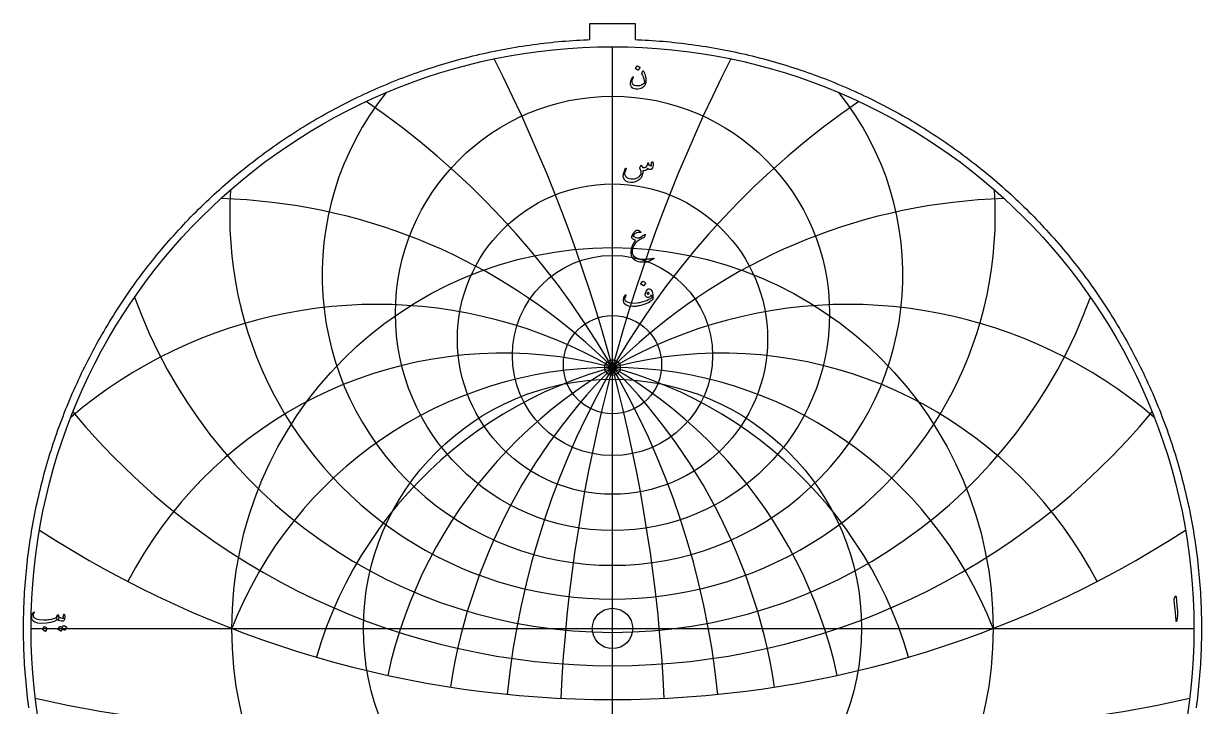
# Model space of a CAD drawing. Header units: millimetres. Extents: x -40.9 to 40.9, y -40.9 to 41.9.
# Drawn here: x -40.9 to 40.9, y -5.4 to 41.9 of the extents above; entities that cross this region are included whole.
import ezdxf

# ---------------------------------------------------------------- set-up
doc = ezdxf.new("R2010")
doc.units = ezdxf.units.MM
for name, color, linetype in [('CUT_INNER', 6, 'Continuous'), ('CUT_OUTER', 1, 'Continuous'), ('ENGRAVE', 7, 'Continuous'), ('ENGRAVE_FINE', 8, 'Continuous'), ('TEXT', 5, 'Continuous')]:
    doc.layers.add(name, color=color, linetype=linetype)

msp = doc.modelspace()

# ---------------------------------------------------------------- linework, layer by layer
at = {"layer": 'CUT_INNER'}
msp.add_circle((0, 0), 1.4, dxfattribs=at)
at = {"layer": 'CUT_OUTER'}
msp.add_lwpolyline([(-40.4784, -5.4976), (-40.5113, -5.2491), (-40.5428, -5.0005), (-40.5727, -4.7516), (-40.6011, -4.5026), (-40.628, -4.2534), (-40.6533, -4.004), (-40.6771, -3.7545), (-40.6994, -3.5048), (-40.7201, -3.255), (-40.7393, -3.0051), (-40.757, -2.7551), (-40.7731, -2.505), (-40.7877, -2.2547), (-40.8008, -2.0044), (-40.8123, -1.754), (-40.8223, -1.5036), (-40.8308, -1.2531), (-40.8377, -1.0025), (-40.8431, -0.7519), (-40.8469, -0.5013), (-40.8492, -0.2507), (-40.85, 0), (-40.8492, 0.2507), (-40.8469, 0.5013), (-40.8431, 0.7519), (-40.8377, 1.0025), (-40.8308, 1.2531), (-40.8223, 1.5036), (-40.8123, 1.754), (-40.8008, 2.0044), (-40.7877, 2.2547), (-40.7731, 2.505), (-40.757, 2.7551), (-40.7393, 3.0051), (-40.7201, 3.255), (-40.6994, 3.5048), (-40.6771, 3.7545), (-40.6533, 4.004), (-40.628, 4.2534), (-40.6011, 4.5026), (-40.5727, 4.7516), (-40.5428, 5.0005), (-40.5113, 5.2491), (-40.4784, 5.4976), (-40.4439, 5.7459), (-40.4079, 5.9939), (-40.3703, 6.2418), (-40.3313, 6.4894), (-40.2907, 6.7367), (-40.2486, 6.9838), (-40.205, 7.2306), (-40.1599, 7.4772), (-40.1132, 7.7235), (-40.0651, 7.9694), (-40.0154, 8.2151), (-39.9643, 8.4605), (-39.9116, 8.7056), (-39.8574, 8.9503), (-39.8018, 9.1947), (-39.7446, 9.4387), (-39.6859, 9.6824), (-39.6258, 9.9257), (-39.5641, 10.1687), (-39.501, 10.4113), (-39.4364, 10.6534), (-39.3703, 10.8952), (-39.3027, 11.1366), (-39.2336, 11.3775), (-39.163, 11.618), (-39.091, 11.8581), (-39.0175, 12.0978), (-38.9426, 12.3369), (-38.8661, 12.5757), (-38.7882, 12.8139), (-38.7089, 13.0517), (-38.6281, 13.2889), (-38.5458, 13.5257), (-38.4621, 13.762), (-38.3769, 13.9977), (-38.2903, 14.2329), (-38.2022, 14.4676), (-38.1128, 14.7017), (-38.0218, 14.9353), (-37.9295, 15.1683), (-37.8357, 15.4008), (-37.7405, 15.6326), (-37.6438, 15.8639), (-37.5458, 16.0946), (-37.4463, 16.3246), (-37.3455, 16.5541), (-37.2432, 16.7829), (-37.1395, 17.0111), (-37.0344, 17.2387), (-36.928, 17.4656), (-36.8201, 17.6919), (-36.7109, 17.9175), (-36.6002, 18.1424), (-36.4882, 18.3666), (-36.3748, 18.5902), (-36.2601, 18.813), (-36.144, 19.0351), (-36.0265, 19.2566), (-35.9076, 19.4772), (-35.7875, 19.6972), (-35.6659, 19.9164), (-35.5431, 20.1349), (-35.4188, 20.3526), (-35.2933, 20.5695), (-35.1664, 20.7857), (-35.0382, 21.0011), (-34.9087, 21.2157), (-34.7779, 21.4295), (-34.6457, 21.6425), (-34.5123, 21.8547), (-34.3775, 22.066), (-34.2415, 22.2765), (-34.1041, 22.4862), (-33.9655, 22.695), (-33.8256, 22.903), (-33.6845, 23.1101), (-33.542, 23.3164), (-33.3983, 23.5218), (-33.2534, 23.7263), (-33.1072, 23.9298), (-32.9597, 24.1325), (-32.811, 24.3343), (-32.6611, 24.5352), (-32.5099, 24.7351), (-32.3576, 24.9341), (-32.204, 25.1322), (-32.0491, 25.3293), (-31.8931, 25.5255), (-31.7359, 25.7207), (-31.5775, 25.915), (-31.4179, 26.1082), (-31.2571, 26.3005), (-31.0951, 26.4918), (-30.932, 26.6821), (-30.7677, 26.8714), (-30.6022, 27.0597), (-30.4356, 27.2469), (-30.2679, 27.4332), (-30.099, 27.6184), (-29.9289, 27.8026), (-29.7578, 27.9857), (-29.5855, 28.1677), (-29.4121, 28.3487), (-29.2376, 28.5287), (-29.062, 28.7075), (-28.8853, 28.8853), (-28.7075, 29.062), (-28.5287, 29.2376), (-28.3487, 29.4121), (-28.1677, 29.5855), (-27.9857, 29.7578), (-27.8026, 29.9289), (-27.6184, 30.099), (-27.4332, 30.2679), (-27.2469, 30.4356), (-27.0597, 30.6022), (-26.8714, 30.7677), (-26.6821, 30.932), (-26.4918, 31.0951), (-26.3005, 31.2571), (-26.1082, 31.4179), (-25.915, 31.5775), (-25.7207, 31.7359), (-25.5255, 31.8931), (-25.3293, 32.0491), (-25.1322, 32.204), (-24.9341, 32.3576), (-24.7351, 32.5099), (-24.5352, 32.6611), (-24.3343, 32.811), (-24.1325, 32.9597), (-23.9298, 33.1072), (-23.7263, 33.2534), (-23.5218, 33.3983), (-23.3164, 33.542), (-23.1101, 33.6845), (-22.903, 33.8256), (-22.695, 33.9655), (-22.4862, 34.1041), (-22.2765, 34.2415), (-22.066, 34.3775), (-21.8547, 34.5123), (-21.6425, 34.6457), (-21.4295, 34.7779), (-21.2157, 34.9087), (-21.0011, 35.0382), (-20.7857, 35.1664), (-20.5695, 35.2933), (-20.3526, 35.4188), (-20.1349, 35.5431), (-19.9164, 35.6659), (-19.6972, 35.7875), (-19.4772, 35.9076), (-19.2566, 36.0265), (-19.0351, 36.144), (-18.813, 36.2601), (-18.5902, 36.3748), (-18.3666, 36.4882), (-18.1424, 36.6002), (-17.9175, 36.7109), (-17.6919, 36.8201), (-17.4656, 36.928), (-17.2387, 37.0344), (-17.0111, 37.1395), (-16.7829, 37.2432), (-16.5541, 37.3455), (-16.3246, 37.4463), (-16.0946, 37.5458), (-15.8639, 37.6438), (-15.6326, 37.7405), (-15.4008, 37.8357), (-15.1683, 37.9295), (-14.9353, 38.0218), (-14.7017, 38.1128), (-14.4676, 38.2022), (-14.2329, 38.2903), (-13.9977, 38.3769), (-13.762, 38.4621), (-13.5257, 38.5458), (-13.2889, 38.6281), (-13.0517, 38.7089), (-12.8139, 38.7882), (-12.5757, 38.8661), (-12.3369, 38.9426), (-12.0978, 39.0175), (-11.8581, 39.091), (-11.618, 39.163), (-11.3775, 39.2336), (-11.1366, 39.3027), (-10.8952, 39.3703), (-10.6534, 39.4364), (-10.4113, 39.501), (-10.1687, 39.5641), (-9.9257, 39.6258), (-9.6824, 39.6859), (-9.4387, 39.7446), (-9.1947, 39.8018), (-8.9503, 39.8574), (-8.7056, 39.9116), (-8.4605, 39.9643), (-8.2151, 40.0154), (-7.9694, 40.0651), (-7.7235, 40.1132), (-7.4772, 40.1599), (-7.2306, 40.205), (-6.9838, 40.2486), (-6.7367, 40.2907), (-6.4894, 40.3313), (-6.2418, 40.3703), (-5.9939, 40.4079), (-5.7459, 40.4439), (-5.4976, 40.4784), (-5.2491, 40.5113), (-5.0005, 40.5428), (-4.7516, 40.5727), (-4.5026, 40.6011), (-4.2534, 40.628), (-4.004, 40.6533), (-3.7545, 40.6771), (-3.5048, 40.6994), (-3.255, 40.7201), (-3.0051, 40.7393), (-2.7551, 40.757), (-2.505, 40.7731), (-2.2547, 40.7877), (-2.0044, 40.8008), (-1.754, 40.8123), (-1.575, 40.8195), (-1.575, 41.93), (1.575, 41.93), (1.575, 40.8195), (1.754, 40.8123), (2.0044, 40.8008), (2.2547, 40.7877), (2.505, 40.7731), (2.7551, 40.757), (3.0051, 40.7393), (3.255, 40.7201), (3.5048, 40.6994), (3.7545, 40.6771), (4.004, 40.6533), (4.2534, 40.628), (4.5026, 40.6011), (4.7516, 40.5727), (5.0005, 40.5428), (5.2491, 40.5113), (5.4976, 40.4784), (5.7459, 40.4439), (5.9939, 40.4079), (6.2418, 40.3703), (6.4894, 40.3313), (6.7367, 40.2907), (6.9838, 40.2486), (7.2306, 40.205), (7.4772, 40.1599), (7.7235, 40.1132), (7.9694, 40.0651), (8.2151, 40.0154), (8.4605, 39.9643), (8.7056, 39.9116), (8.9503, 39.8574), (9.1947, 39.8018), (9.4387, 39.7446), (9.6824, 39.6859), (9.9257, 39.6258), (10.1687, 39.5641), (10.4113, 39.501), (10.6534, 39.4364), (10.8952, 39.3703), (11.1366, 39.3027), (11.3775, 39.2336), (11.618, 39.163), (11.8581, 39.091), (12.0978, 39.0175), (12.3369, 38.9426), (12.5757, 38.8661), (12.8139, 38.7882), (13.0517, 38.7089), (13.2889, 38.6281), (13.5257, 38.5458), (13.762, 38.4621), (13.9977, 38.3769), (14.2329, 38.2903), (14.4676, 38.2022), (14.7017, 38.1128), (14.9353, 38.0218), (15.1683, 37.9295), (15.4008, 37.8357), (15.6326, 37.7405), (15.8639, 37.6438), (16.0946, 37.5458), (16.3246, 37.4463), (16.5541, 37.3455), (16.7829, 37.2432), (17.0111, 37.1395), (17.2387, 37.0344), (17.4656, 36.928), (17.6919, 36.8201), (17.9175, 36.7109), (18.1424, 36.6002), (18.3666, 36.4882), (18.5902, 36.3748), (18.813, 36.2601), (19.0351, 36.144), (19.2566, 36.0265), (19.4772, 35.9076), (19.6972, 35.7875), (19.9164, 35.6659), (20.1349, 35.5431), (20.3526, 35.4188), (20.5695, 35.2933), (20.7857, 35.1664), (21.0011, 35.0382), (21.2157, 34.9087), (21.4295, 34.7779), (21.6425, 34.6457), (21.8547, 34.5123), (22.066, 34.3775), (22.2765, 34.2415), (22.4862, 34.1041), (22.695, 33.9655), (22.903, 33.8256), (23.1101, 33.6845), (23.3164, 33.542), (23.5218, 33.3983), (23.7263, 33.2534), (23.9298, 33.1072), (24.1325, 32.9597), (24.3343, 32.811), (24.5352, 32.6611), (24.7351, 32.5099), (24.9341, 32.3576), (25.1322, 32.204), (25.3293, 32.0491), (25.5255, 31.8931), (25.7207, 31.7359), (25.915, 31.5775), (26.1082, 31.4179), (26.3005, 31.2571), (26.4918, 31.0951), (26.6821, 30.932), (26.8714, 30.7677), (27.0597, 30.6022), (27.2469, 30.4356), (27.4332, 30.2679), (27.6184, 30.099), (27.8026, 29.9289), (27.9857, 29.7578), (28.1677, 29.5855), (28.3487, 29.4121), (28.5287, 29.2376), (28.7075, 29.062), (28.8853, 28.8853), (29.062, 28.7075), (29.2376, 28.5287), (29.4121, 28.3487), (29.5855, 28.1677), (29.7578, 27.9857), (29.9289, 27.8026), (30.099, 27.6184), (30.2679, 27.4332), (30.4356, 27.2469), (30.6022, 27.0597), (30.7677, 26.8714), (30.932, 26.6821), (31.0951, 26.4918), (31.2571, 26.3005), (31.4179, 26.1082), (31.5775, 25.915), (31.7359, 25.7207), (31.8931, 25.5255), (32.0491, 25.3293), (32.204, 25.1322), (32.3576, 24.9341), (32.5099, 24.7351), (32.6611, 24.5352), (32.811, 24.3343), (32.9597, 24.1325), (33.1072, 23.9298), (33.2534, 23.7263), (33.3983, 23.5218), (33.542, 23.3164), (33.6845, 23.1101), (33.8256, 22.903), (33.9655, 22.695), (34.1041, 22.4862), (34.2415, 22.2765), (34.3775, 22.066), (34.5123, 21.8547), (34.6457, 21.6425), (34.7779, 21.4295), (34.9087, 21.2157), (35.0382, 21.0011), (35.1664, 20.7857), (35.2933, 20.5695), (35.4188, 20.3526), (35.5431, 20.1349), (35.6659, 19.9164), (35.7875, 19.6972), (35.9076, 19.4772), (36.0265, 19.2566), (36.144, 19.0351), (36.2601, 18.813), (36.3748, 18.5902), (36.4882, 18.3666), (36.6002, 18.1424), (36.7109, 17.9175), (36.8201, 17.6919), (36.928, 17.4656), (37.0344, 17.2387), (37.1395, 17.0111), (37.2432, 16.7829), (37.3455, 16.5541), (37.4463, 16.3246), (37.5458, 16.0946), (37.6438, 15.8639), (37.7405, 15.6326), (37.8357, 15.4008), (37.9295, 15.1683), (38.0218, 14.9353), (38.1128, 14.7017), (38.2022, 14.4676), (38.2903, 14.2329), (38.3769, 13.9977), (38.4621, 13.762), (38.5458, 13.5257), (38.6281, 13.2889), (38.7089, 13.0517), (38.7882, 12.8139), (38.8661, 12.5757), (38.9426, 12.3369), (39.0175, 12.0978), (39.091, 11.8581), (39.163, 11.618), (39.2336, 11.3775), (39.3027, 11.1366), (39.3703, 10.8952), (39.4364, 10.6534), (39.501, 10.4113), (39.5641, 10.1687), (39.6258, 9.9257), (39.6859, 9.6824), (39.7446, 9.4387), (39.8018, 9.1947), (39.8574, 8.9503), (39.9116, 8.7056), (39.9643, 8.4605), (40.0154, 8.2151), (40.0651, 7.9694), (40.1132, 7.7235), (40.1599, 7.4772), (40.205, 7.2306), (40.2486, 6.9838), (40.2907, 6.7367), (40.3313, 6.4894), (40.3703, 6.2418), (40.4079, 5.9939), (40.4439, 5.7459), (40.4784, 5.4976), (40.5113, 5.2491), (40.5428, 5.0005), (40.5727, 4.7516), (40.6011, 4.5026), (40.628, 4.2534), (40.6533, 4.004), (40.6771, 3.7545), (40.6994, 3.5048), (40.7201, 3.255), (40.7393, 3.0051), (40.757, 2.7551), (40.7731, 2.505), (40.7877, 2.2547), (40.8008, 2.0044), (40.8123, 1.754), (40.8223, 1.5036), (40.8308, 1.2531), (40.8377, 1.0025), (40.8431, 0.7519), (40.8469, 0.5013), (40.8492, 0.2507), (40.85, 0), (40.8492, -0.2507), (40.8469, -0.5013), (40.8431, -0.7519), (40.8377, -1.0025), (40.8308, -1.2531), (40.8223, -1.5036), (40.8123, -1.754), (40.8008, -2.0044), (40.7877, -2.2547), (40.7731, -2.505), (40.757, -2.7551), (40.7393, -3.0051), (40.7201, -3.255), (40.6994, -3.5048), (40.6771, -3.7545), (40.6533, -4.004), (40.628, -4.2534), (40.6011, -4.5026), (40.5727, -4.7516), (40.5428, -5.0005), (40.5113, -5.2491), (40.4784, -5.4976)], dxfattribs=at)
at = {"layer": 'ENGRAVE'}
for points in [[(0, -40.325), (0, 40.325)], [(-40.325, 0), (40.325, 0)]]:
    msp.add_lwpolyline(points, dxfattribs=at)
for centre, radius in [((0, 0), 40.325), ((0, 21.8391), 15.0535), ((0, 20.0597), 10.7555), ((0, 0), 26.3963), ((0, 18.9237), 6.9405), ((0, 18.2894), 3.4057), ((0, 18.0852), 0.54), ((0, 0), 17.2788)]:
    msp.add_circle(centre, radius, dxfattribs=at)
for centre, radius, start, end in [((0, 24.5206), 20.1428, 141.189692, 38.810308), ((0, 28.5867), 26.5479, 176.066547, 3.933453), ((0, 35.0098), 35.2785, 199.982756, 340.017244), ((0, -10.2208), 28.306, 21.166667, 158.833333), ((0, -10.2208), 28.306, 21.166667, 158.833333), ((0, 46.0334), 48.6139, 219.655565, 320.344435), ((0, 68.1714), 73.1034, 237.065579, 302.934421), ((-21.1417, 78.902), 85.8444, 257.28669, 273.505899), ((21.1417, 78.902), 85.8444, 266.494101, 282.71331)]:
    msp.add_arc(centre, radius, start, end, dxfattribs=at)
at = {"layer": 'ENGRAVE_FINE'}
for centre, radius, start, end in [((-105.6395, -10.2208), 109.366, 2.818208, 27.028421), ((-105.6395, -10.2208), 109.366, 2.818208, 27.028421), ((105.6395, -10.2208), 109.366, 152.971579, 177.181792), ((105.6395, -10.2208), 109.366, 152.971579, 177.181792), ((-49.0274, -10.2208), 56.612, 5.732201, 55.659267), ((-49.0274, -10.2208), 56.612, 5.732201, 55.659267), ((49.0274, -10.2208), 56.612, 124.340733, 174.267799), ((49.0274, -10.2208), 56.612, 124.340733, 174.267799), ((-28.306, -10.2208), 40.0307, 8.850971, 88.379555), ((-28.306, -10.2208), 40.0307, 8.850971, 88.379555), ((28.306, -10.2208), 40.0307, 91.620445, 171.149029), ((28.306, -10.2208), 40.0307, 91.620445, 171.149029), ((-16.3425, -10.2208), 32.685, 12.313872, 130.522961), ((-16.3425, -10.2208), 32.685, 12.313872, 130.522961), ((16.3425, -10.2208), 32.685, 49.477039, 167.686128), ((16.3425, -10.2208), 32.685, 49.477039, 167.686128), ((-7.5846, -10.2208), 29.3045, 16.317831, 152.629647), ((-7.5846, -10.2208), 29.3045, 16.317831, 152.629647), ((7.5846, -10.2208), 29.3045, 27.370353, 163.682169), ((7.5846, -10.2208), 29.3045, 27.370353, 163.682169)]:
    msp.add_arc(centre, radius, start, end, dxfattribs=at)
at = {"layer": 'TEXT'}
for points in [[(2.1461, 38.6379), (2.1661, 38.5975), (2.1856, 38.5553), (2.2044, 38.5113), (2.2227, 38.4655), (2.2401, 38.4176), (2.2562, 38.3673), (2.2712, 38.3146), (2.285, 38.2595), (2.2968, 38.2046), (2.3059, 38.1502), (2.3124, 38.0962), (2.3161, 38.0427), (2.3172, 37.9895), (2.3155, 37.9364), (2.3112, 37.8835), (2.3041, 37.8308), (2.2925, 37.7754), (2.2766, 37.7242), (2.2565, 37.6772), (2.2323, 37.6344), (2.1498, 37.5369), (2.0413, 37.4625), (1.9067, 37.4112), (1.7461, 37.3829), (1.6299, 37.38), (1.5281, 37.3954), (1.4407, 37.4291), (1.3676, 37.4811), (1.3127, 37.5478), (1.2748, 37.626), (1.254, 37.7155), (1.2503, 37.8164), (1.2639, 37.9233), (1.2928, 38.026), (1.3369, 38.1245), (1.3964, 38.2188), (1.4058, 38.2296), (1.4149, 38.2355), (1.4238, 38.2367), (1.4323, 38.2331), (1.4402, 38.2257), (1.4425, 38.2152), (1.439, 38.2017), (1.4299, 38.1852), (1.3706, 38.0665), (1.3413, 37.9595), (1.3419, 37.8641), (1.3724, 37.7805), (1.4283, 37.7134), (1.5072, 37.6655), (1.6091, 37.6368), (1.7341, 37.6272), (1.8851, 37.642), (2.0197, 37.6817), (2.1378, 37.7462), (2.2395, 37.8356), (2.2416, 37.8387), (2.2431, 37.8433), (2.244, 37.8495), (2.2443, 37.8571), (2.2408, 37.9171), (2.2281, 37.987), (2.2061, 38.0668), (2.1748, 38.1565), (2.1571, 38.2016), (2.1401, 38.2436), (2.1236, 38.2825), (2.1077, 38.3182), (2.0923, 38.3506), (2.0772, 38.3796), (2.0624, 38.4051), (2.0479, 38.4272), (2.041, 38.4387), (2.0371, 38.4493), (2.0362, 38.459), (2.0383, 38.4679), (2.1101, 38.6451), (2.1169, 38.6554), (2.1251, 38.6577), (2.1348, 38.6519), (2.1461, 38.6379)], [(1.703, 38.9972), (1.706, 39.0002), (1.7101, 39.002), (1.7155, 39.0026), (1.7221, 39.002), (1.7687, 38.9831), (1.8125, 38.9601), (1.8537, 38.9328), (1.8922, 38.9014), (1.8959, 38.8966), (1.8976, 38.8918), (1.8971, 38.887), (1.8946, 38.8822), (1.782, 38.7002), (1.7778, 38.6959), (1.7724, 38.6948), (1.7658, 38.6971), (1.758, 38.7026), (1.7513, 38.7074), (1.7407, 38.7146), (1.7262, 38.7242), (1.7077, 38.7361), (1.6851, 38.7505), (1.6581, 38.7673), (1.6265, 38.7864), (1.5904, 38.808), (1.5856, 38.8116), (1.5832, 38.8152), (1.5832, 38.8188), (1.5856, 38.8224)], [(2.7329, 32.3282), (2.7371, 32.3387), (2.7425, 32.3462), (2.749, 32.3506), (2.7568, 32.3521), (2.7669, 32.3509), (2.7754, 32.3474), (2.7824, 32.3414), (2.788, 32.333), (2.8016, 32.303), (2.8113, 32.2659), (2.8172, 32.2216), (2.8191, 32.1701), (2.8139, 32.086), (2.7981, 32.006), (2.772, 31.9303), (2.7353, 31.8587), (2.7227, 31.8415), (2.7089, 31.8282), (2.694, 31.8188), (2.6778, 31.8132), (2.6193, 31.8095), (2.5562, 31.8198), (2.4887, 31.8442), (2.4167, 31.8827), (2.3561, 31.7996), (2.2844, 31.7444), (2.2016, 31.717), (2.1077, 31.7174), (2.1047, 31.6669), (2.1003, 31.6183), (2.0945, 31.5717), (2.0874, 31.527), (2.0789, 31.484), (2.0691, 31.4423), (2.058, 31.4019), (2.0455, 31.3629), (2.0164, 31.2926), (1.9772, 31.2276), (1.9278, 31.168), (1.8682, 31.1138), (1.7289, 31.021), (1.5814, 30.9558), (1.4259, 30.918), (1.2622, 30.9079), (1.078, 30.9329), (0.9323, 30.9983), (0.8253, 31.1041), (0.7569, 31.2504), (0.7476, 31.3031), (0.7461, 31.3653), (0.7524, 31.4372), (0.7665, 31.5186), (0.7891, 31.6078), (0.8209, 31.7007), (0.8621, 31.7971), (0.9126, 31.8971), (0.9166, 31.9034), (0.9215, 31.9078), (0.9274, 31.9105), (0.9341, 31.9114), (0.9408, 31.9108), (0.9467, 31.909), (0.9516, 31.906), (0.9557, 31.9019), (0.9584, 31.8957), (0.9593, 31.8893), (0.9584, 31.8825), (0.9557, 31.8755), (0.8916, 31.7424), (0.8503, 31.633), (0.8317, 31.5472), (0.8359, 31.4851), (0.8964, 31.3481), (0.9916, 31.2486), (1.1215, 31.1864), (1.2862, 31.1617), (1.5164, 31.1764), (1.7113, 31.2348), (1.8709, 31.3369), (1.9952, 31.4827), (1.9947, 31.5788), (1.979, 31.6803), (1.948, 31.7872), (1.9018, 31.8995), (1.8959, 31.9108), (1.8928, 31.921), (1.8923, 31.93), (1.8946, 31.9378), (1.9074, 31.9645), (1.9197, 31.9896), (1.9314, 32.013), (1.9425, 32.0348), (1.953, 32.0546), (1.9628, 32.0722), (1.9721, 32.0876), (1.9808, 32.1007), (1.9857, 32.1062), (1.991, 32.1084), (1.9965, 32.1074), (2.0024, 32.103), (2.0053, 32.0998), (2.0095, 32.0947), (2.0149, 32.0878), (2.0215, 32.0791), (2.029, 32.0686), (2.0371, 32.0563), (2.0458, 32.0423), (2.055, 32.0264), (2.0739, 31.9959), (2.0898, 31.9737), (2.1027, 31.9599), (2.1125, 31.9545), (2.1748, 31.9493), (2.2371, 31.9599), (2.2994, 31.9864), (2.3616, 32.0288), (2.3842, 32.0569), (2.4065, 32.103), (2.4285, 32.1671), (2.4503, 32.2492), (2.4523, 32.2569), (2.4562, 32.2635), (2.4619, 32.2689), (2.4694, 32.2731), (2.4764, 32.2758), (2.4832, 32.2767), (2.4896, 32.2758), (2.4958, 32.2731), (2.5049, 32.2581), (2.5083, 32.23), (2.5061, 32.1887), (2.4982, 32.1342), (2.5465, 32.1045), (2.5982, 32.0851), (2.6531, 32.0758), (2.7113, 32.0767), (2.7106, 32.0942), (2.7083, 32.1084), (2.7046, 32.1194), (2.6993, 32.127), (2.6934, 32.1342), (2.6898, 32.1414), (2.6886, 32.1486), (2.6898, 32.1557)], [(1.6551, 27.6071), (1.6926, 27.6173), (1.7335, 27.6167), (1.7777, 27.6053), (1.8251, 27.5832), (1.8493, 27.5687), (1.8715, 27.5541), (1.8918, 27.5394), (1.9101, 27.5245), (1.9265, 27.5096), (1.941, 27.4948), (1.9535, 27.4802), (1.964, 27.4658), (1.9711, 27.4517), (1.9682, 27.443), (1.9555, 27.4397), (1.9329, 27.4418), (1.7896, 27.4514), (1.6569, 27.4203), (1.5345, 27.3484), (1.4227, 27.2359), (1.4196, 27.2285), (1.4197, 27.2209), (1.4232, 27.213), (1.4299, 27.2047), (1.5173, 27.1392), (1.6119, 27.0957), (1.7137, 27.0745), (1.8227, 27.0754), (1.8423, 27.0793), (1.8676, 27.0886), (1.8986, 27.1032), (1.9353, 27.1233), (2.0021, 27.164), (2.061, 27.1999), (2.1122, 27.2311), (2.1556, 27.2574), (2.1913, 27.279), (2.2191, 27.2957), (2.2392, 27.3077), (2.2515, 27.3149), (2.269, 27.3204), (2.2784, 27.3155), (2.2797, 27.3001), (2.273, 27.2742), (2.2471, 27.2062), (2.2245, 27.1556), (2.2052, 27.1224), (2.1892, 27.1065), (2.1399, 27.0831), (2.0877, 27.0559), (2.0327, 27.025), (1.9748, 26.9904), (1.9141, 26.952), (1.8506, 26.9098), (1.7842, 26.8639), (1.7149, 26.8143), (1.576, 26.6911), (1.4706, 26.5467), (1.3988, 26.3809), (1.3605, 26.194), (1.3587, 26.0922), (1.3748, 25.9976), (1.409, 25.9101), (1.461, 25.8299), (1.5911, 25.7224), (1.7826, 25.6491), (2.0354, 25.6098), (2.3497, 25.6048), (2.3982, 25.6077), (2.4505, 25.6119), (2.5066, 25.6173), (2.5664, 25.6239), (2.6298, 25.6318), (2.6967, 25.6413), (2.7669, 25.6522), (2.8407, 25.6646), (2.8534, 25.666), (2.8628, 25.6652), (2.869, 25.6624), (2.8718, 25.6574), (2.86, 25.6332), (2.8125, 25.5964), (2.7294, 25.547), (2.6107, 25.485), (2.5386, 25.451), (2.4754, 25.4257), (2.4212, 25.4091), (2.376, 25.4012), (2.2077, 25.3886), (2.055, 25.3868), (1.9179, 25.3958), (1.7964, 25.4155), (1.567, 25.501), (1.406, 25.6377), (1.3131, 25.8256), (1.2886, 26.0646), (1.3158, 26.3157), (1.3784, 26.5371), (1.4763, 26.7288), (1.6095, 26.891), (1.523, 26.9296), (1.4527, 26.9688), (1.3985, 27.0086), (1.3605, 27.049), (1.3501, 27.0654), (1.3431, 27.0832), (1.3393, 27.1025), (1.3389, 27.1233), (1.3471, 27.1793), (1.3599, 27.2323), (1.3771, 27.2823), (1.3988, 27.3293), (1.4561, 27.4239), (1.5179, 27.5017), (1.5842, 27.5628), (1.6551, 27.6071)], [(2.0874, 24.0583), (2.0904, 24.0613), (2.0946, 24.0631), (2.1, 24.0637), (2.1065, 24.0631), (2.1531, 24.0442), (2.197, 24.0211), (2.2381, 23.9939), (2.2766, 23.9625), (2.2803, 23.9577), (2.282, 23.9529), (2.2815, 23.9481), (2.279, 23.9433), (2.1664, 23.7613), (2.1622, 23.7569), (2.1568, 23.7559), (2.1503, 23.7581), (2.1425, 23.7637), (2.1357, 23.7685), (2.1251, 23.7756), (2.1106, 23.7852), (2.0922, 23.7972), (2.0696, 23.8116), (2.0425, 23.8283), (2.0109, 23.8475), (1.9748, 23.8691), (1.97, 23.8726), (1.9676, 23.8762), (1.9676, 23.8798), (1.97, 23.8834)], [(2.5113, 23.5457), (2.5591, 23.5491), (2.6065, 23.5307), (2.6537, 23.4905), (2.7005, 23.4283), (2.7423, 23.3475), (2.7742, 23.2511), (2.7962, 23.1391), (2.8083, 23.0116), (2.8097, 22.9653), (2.8065, 22.9224), (2.7989, 22.8827), (2.7868, 22.8463), (2.744, 22.7737), (2.6802, 22.7044), (2.5955, 22.6384), (2.4898, 22.5757), (2.4301, 22.5465), (2.3685, 22.5191), (2.305, 22.4933), (2.2395, 22.4691), (2.1719, 22.4465), (2.1021, 22.4257), (2.03, 22.4064), (1.9556, 22.3888), (1.881, 22.373), (1.808, 22.3592), (1.7367, 22.3473), (1.667, 22.3373), (1.5988, 22.3295), (1.532, 22.3239), (1.4665, 22.3205), (1.4024, 22.3194), (1.1349, 22.3411), (0.9383, 22.411), (0.8127, 22.5291), (0.7581, 22.6954), (0.7564, 22.734), (0.7587, 22.7781), (0.7648, 22.8275), (0.7748, 22.8822), (0.7912, 22.9424), (0.8138, 23.0008), (0.8426, 23.0574), (0.8778, 23.1122), (0.8831, 23.1185), (0.8892, 23.123), (0.8962, 23.1257), (0.9042, 23.1266), (0.9118, 23.1255), (0.9179, 23.1224), (0.9226, 23.1171), (0.9257, 23.1098), (0.9272, 23.1017), (0.9269, 23.0942), (0.9248, 23.0873), (0.9209, 23.081), (0.8563, 22.9538), (0.8347, 22.8451), (0.8563, 22.755), (0.9209, 22.6834), (1.0636, 22.6089), (1.2425, 22.5649), (1.4576, 22.5514), (1.7089, 22.5685), (1.8192, 22.5843), (1.9296, 22.6056), (2.0402, 22.6322), (2.1509, 22.6643), (2.2616, 22.7017), (2.3721, 22.7445), (2.4825, 22.7927), (2.5928, 22.8463), (2.6514, 22.88), (2.6958, 22.9164), (2.7257, 22.9554), (2.7413, 22.9972), (2.7329, 23.026), (2.7197, 23.0523), (2.7017, 23.0763), (2.679, 23.0978), (2.6763, 23.0989), (2.673, 23.0972), (2.6691, 23.0929), (2.6646, 23.0858), (2.6302, 23.0304), (2.5916, 22.9888), (2.5488, 22.961), (2.5017, 22.9469), (2.4158, 22.9457), (2.3497, 22.9709), (2.3032, 23.0224), (2.2766, 23.1002), (2.277, 23.1689), (2.3, 23.2529), (2.3453, 23.3521), (2.4131, 23.4667), (2.4345, 23.495), (2.458, 23.5176), (2.4836, 23.5345), (2.5113, 23.5457)], [(2.5377, 23.208), (2.5465, 23.2188), (2.5491, 23.2295), (2.5453, 23.2403), (2.5353, 23.2511), (2.4946, 23.2771), (2.4586, 23.2834), (2.4275, 23.27), (2.4011, 23.2367), (2.3977, 23.2265), (2.397, 23.2176), (2.3989, 23.2098), (2.4035, 23.2032), (2.4371, 23.1819), (2.4706, 23.1757), (2.5041, 23.1843), (2.5377, 23.208)], [(39.0226, 2.2055), (39.0471, 2.2527), (39.0667, 2.2694), (39.0816, 2.2553), (39.0916, 2.2106), (39.1504, 1.5847), (39.1853, 1.2005), (39.1932, 0.8936), (39.1739, 0.664), (39.1274, 0.5116), (39.1189, 0.4992), (39.1114, 0.4925), (39.1049, 0.4915), (39.0993, 0.4963), (39.0948, 0.5038), (39.0916, 0.5135), (39.0897, 0.5255), (39.0891, 0.5397), (39.0891, 0.6504), (39.084, 0.7677), (39.0737, 0.8918), (39.0584, 1.0226), (39.0551, 1.0568), (39.045, 1.1491), (39.0282, 1.2995), (39.0048, 1.508), (38.9485, 1.9704), (38.9473, 1.995), (38.9485, 2.0177), (38.9524, 2.0385), (38.9588, 2.0573)], [(-38.4478, 0.831), (-38.4453, 0.8297), (-38.443, 0.8284), (-38.4409, 0.8271), (-38.4389, 0.8259), (-38.4369, 0.8244), (-38.4347, 0.8227), (-38.4324, 0.8206), (-38.4299, 0.8182), (-38.4093, 0.7939), (-38.4012, 0.7594), (-38.4055, 0.7147), (-38.4223, 0.6598), (-38.4377, 0.6264), (-38.4535, 0.6055), (-38.4697, 0.5971), (-38.4861, 0.601), (-38.4944, 0.605), (-38.5015, 0.6068), (-38.5072, 0.6063), (-38.5117, 0.6036), (-38.7212, 0.489), (-38.9715, 0.4082), (-39.2628, 0.3612), (-39.5949, 0.3481), (-39.8635, 0.3711), (-40.0663, 0.4324), (-40.2033, 0.5321), (-40.2745, 0.67), (-40.2855, 0.7352), (-40.2879, 0.8003), (-40.2817, 0.8655), (-40.2668, 0.9306), (-40.2466, 0.9883), (-40.2215, 1.0411), (-40.1916, 1.0892), (-40.157, 1.1325), (-40.1504, 1.1379), (-40.1436, 1.1414), (-40.1364, 1.143), (-40.1289, 1.1427), (-40.1219, 1.1396), (-40.1161, 1.1356), (-40.1116, 1.1307), (-40.1084, 1.1248), (-40.107, 1.119), (-40.1078, 1.112), (-40.1108, 1.1037), (-40.1161, 1.0941), (-40.1532, 1.0398), (-40.1774, 0.9868), (-40.1889, 0.9351), (-40.1876, 0.8846), (-40.127, 0.7582), (-39.9858, 0.6675), (-39.7642, 0.6125), (-39.4621, 0.5934), (-39.3791, 0.5947), (-39.2963, 0.5985), (-39.2137, 0.6049), (-39.1312, 0.6138), (-39.0494, 0.6253), (-38.9687, 0.6394), (-38.8891, 0.656), (-38.8106, 0.6751), (-38.7344, 0.6969), (-38.672, 0.7186), (-38.6233, 0.7403), (-38.5883, 0.762), (-38.5748, 0.7735), (-38.5624, 0.7875), (-38.5512, 0.8042), (-38.5411, 0.8233), (-38.5315, 0.8447), (-38.5222, 0.868), (-38.513, 0.8933), (-38.504, 0.9204), (-38.5005, 0.9287), (-38.4951, 0.9357), (-38.4877, 0.9415), (-38.4785, 0.9459), (-38.4686, 0.9483), (-38.4593, 0.9479), (-38.4507, 0.9445), (-38.4427, 0.9383), (-38.4363, 0.9297), (-38.4325, 0.9191), (-38.4312, 0.9067), (-38.4325, 0.8923)], [(-38.5244, 0.6266), (-38.5522, 0.6529), (-38.5666, 0.686), (-38.5676, 0.7258), (-38.5551, 0.7722), (-38.5281, 0.8139), (-38.5034, 0.8393), (-38.4809, 0.8484), (-38.4606, 0.8412), (-38.3648, 0.7778), (-38.269, 0.7333), (-38.1732, 0.7076), (-38.0773, 0.7007), (-38.074, 0.7013), (-38.0716, 0.7032), (-38.0702, 0.7064), (-38.0697, 0.7109), (-38.0721, 0.7194), (-38.0793, 0.732), (-38.0912, 0.7487), (-38.108, 0.7697), (-38.1112, 0.7761), (-38.1131, 0.7824), (-38.1138, 0.7888), (-38.1131, 0.7952), (-38.0518, 0.9715), (-38.0489, 0.9782), (-38.0454, 0.983), (-38.0413, 0.9859), (-38.0365, 0.9868), (-38.0317, 0.986), (-38.0275, 0.9836), (-38.024, 0.9796), (-38.0211, 0.9741), (-38.002, 0.9167), (-37.9905, 0.8597), (-37.9867, 0.803), (-37.9905, 0.7467), (-38.0029, 0.6766), (-38.0199, 0.6196), (-38.0413, 0.5757), (-38.0671, 0.5448), (-38.0868, 0.5279), (-38.1048, 0.5155), (-38.1213, 0.5075), (-38.1361, 0.504), (-38.2217, 0.502), (-38.3149, 0.5218), (-38.4159, 0.5634), (-38.5244, 0.6266)], [(-39.4161, 0.1207), (-39.4129, 0.1239), (-39.4084, 0.1258), (-39.4027, 0.1265), (-39.3956, 0.1258), (-39.346, 0.1057), (-39.2992, 0.0811), (-39.2553, 0.0521), (-39.2143, 0.0185), (-39.2103, 0.0134), (-39.2085, 0.0083), (-39.209, 0.0032), (-39.2117, -0.0019), (-39.3318, -0.1961), (-39.3362, -0.2007), (-39.342, -0.2018), (-39.349, -0.1994), (-39.3573, -0.1935), (-39.3645, -0.1884), (-39.3758, -0.1807), (-39.3913, -0.1705), (-39.411, -0.1577), (-39.4351, -0.1424), (-39.464, -0.1245), (-39.4977, -0.1041), (-39.5362, -0.0811), (-39.5413, -0.0773), (-39.5438, -0.0734), (-39.5438, -0.0696), (-39.5413, -0.0658)], [(-38.0697, 0.1923), (-38.0665, 0.1955), (-38.062, 0.1974), (-38.0563, 0.198), (-38.0492, 0.1974), (-38.0241, 0.188), (-37.9997, 0.1776), (-37.9762, 0.1662), (-37.9534, 0.1539), (-37.9313, 0.1405), (-37.9097, 0.1258), (-37.8885, 0.1099), (-37.8679, 0.0926), (-37.8639, 0.0874), (-37.8621, 0.0818), (-37.8626, 0.0759), (-37.8653, 0.0696), (-37.9879, -0.1245), (-37.9913, -0.1271), (-37.9962, -0.1271), (-38.0028, -0.1245), (-38.0109, -0.1194), (-38.0165, -0.1147), (-38.0256, -0.1082), (-38.0382, -0.1), (-38.0544, -0.09), (-38.0742, -0.0781), (-38.0978, -0.0642), (-38.1253, -0.0481), (-38.1565, -0.03), (-38.2536, -0.1807), (-38.2581, -0.1854), (-38.2639, -0.1865), (-38.2709, -0.1841), (-38.2792, -0.1782), (-38.2864, -0.1731), (-38.2977, -0.1654), (-38.3132, -0.1552), (-38.3328, -0.1424), (-38.3569, -0.1271), (-38.3858, -0.1092), (-38.4195, -0.0888), (-38.458, -0.0658), (-38.462, -0.0619), (-38.4638, -0.0581), (-38.4633, -0.0543), (-38.4606, -0.0504), (-38.3354, 0.1361), (-38.3322, 0.1393), (-38.3277, 0.1412), (-38.322, 0.1418), (-38.3149, 0.1412), (-38.2936, 0.1342), (-38.2728, 0.1262), (-38.2527, 0.117), (-38.2332, 0.1067), (-38.2144, 0.0954), (-38.1961, 0.0834), (-38.1786, 0.0705), (-38.1617, 0.0569)]]:
    msp.add_lwpolyline(points, close=True, dxfattribs=at)

doc.saveas('drawing.dxf')
